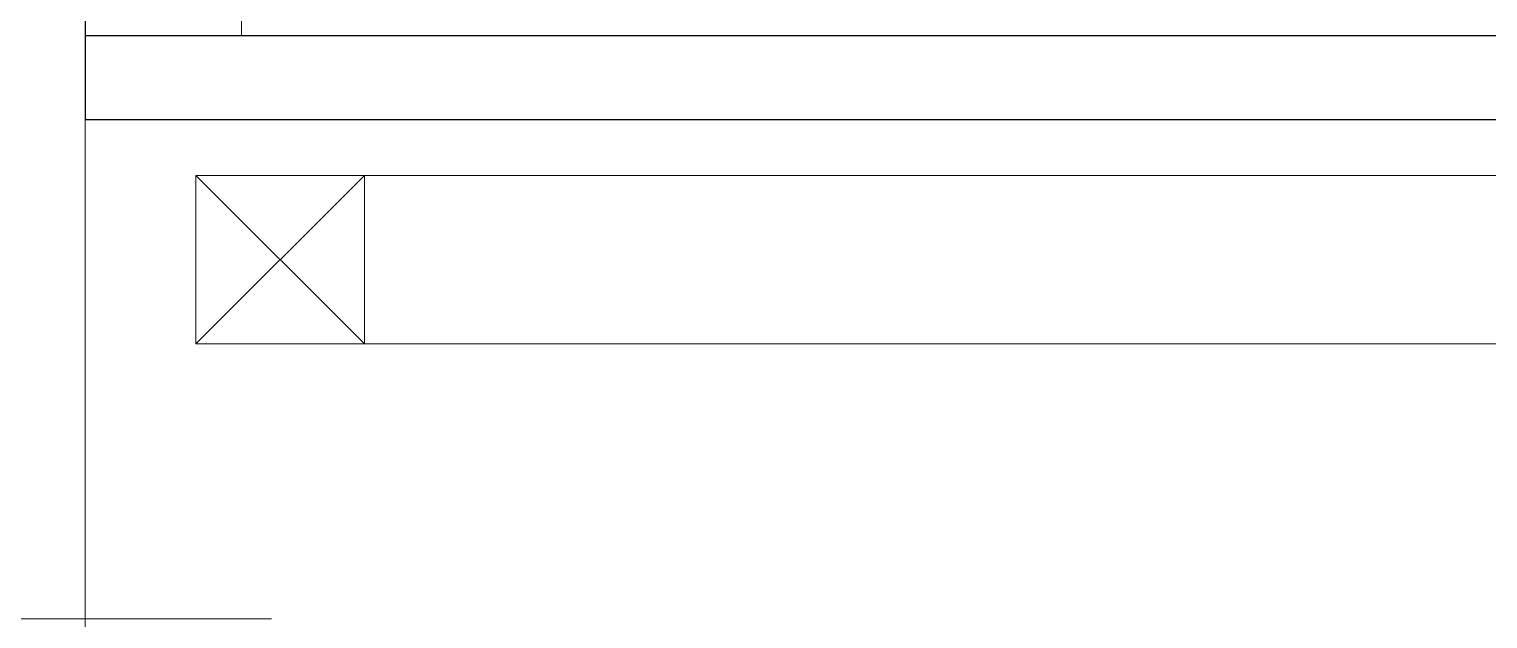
# Model space of a CAD drawing. Header units: millimetres. Extents: x -159872 to 386485, y -250577 to 158966.
# Drawn here: x 158618.1 to 158879.3, y 9532.8 to 9638.4 of the extents above; entities that cross this region are included whole.
import ezdxf

# ---------------------------------------------------------------- set-up
doc = ezdxf.new("R2010")
doc.units = ezdxf.units.MM
doc.layers.get('0').update_dxf_attribs({"lineweight": 25})
doc.layers.add('LDS-equipment-kitchen equipment', color=3, linetype='Continuous', lineweight=13)

# ---------------------------------------------------------------- blocks, each defined once
blk = doc.blocks.new('Group-344')
at = {"layer": 'LDS-equipment-kitchen equipment'}
blk.add_polyline3d([(97328.39, 45990.32, 0), (97987.99, 45990.32, 0)], dxfattribs=at)
blk = doc.blocks.new('A$C41f9af21')
at = {"lineweight": 25, "transparency": 33554687}
for points in [[(0, 714, 0), (0, 0, 0)], [(0, 0, 0), (1000.03, 0, 0)]]:
    blk.add_polyline3d(points, dxfattribs=at)
at = {"transparency": 33554687}
blk.add_polyline3d([(28, 15, 0), (28, 699, 0)], dxfattribs=at)
at = {"lineweight": 25}
blk.add_polyline3d([(469, 0, 0), (469, 15, 0), (0, 15, 0), (0, 0, 0), (469, 0, 0)], dxfattribs=at)
blk = doc.blocks.new('Group-347')
at = {"layer": 'LDS-equipment-kitchen equipment'}
for p, q in [((97974.45, 46039.56), (98004.65, 46069.75)), ((97974.45, 46069.75), (98004.65, 46039.56))]:
    blk.add_line(p, q, dxfattribs=at)
at = {"layer": 'LDS-equipment-kitchen equipment', "flags": 128}
for points in [[(98954.63, 46079.75), (97954.62, 46079.75), (97954.62, 44079.75), (98954.63, 44079.75), (98954.63, 46079.75)], [(97974.45, 46069.75), (97974.45, 46039.56), (98004.65, 46039.56), (98004.65, 46069.75), (97974.45, 46069.75), (98004.65, 46039.56)], [(97974.45, 46039.56), (97974.45, 46069.75), (98004.65, 46069.75), (98004.65, 46039.56), (97974.45, 46039.56), (98004.65, 46069.75)], [(97989.55, 46069.75), (98719.82, 46069.75), (98719.82, 46039.56), (98004.65, 46039.56), (98004.65, 46069.75)]]:
    blk.add_lwpolyline(points, dxfattribs=at)
blk = doc.blocks.new('Group-410')
at = {"layer": 'LDS-equipment-kitchen equipment', "rotation": 359.9999999945186}
blk.add_blockref('A$C41f9af21', (97954.62, 46079.75), dxfattribs=at)
at = {"layer": 'LDS-equipment-kitchen equipment'}
for name in ['Group-347', 'Group-344']:
    blk.add_blockref(name, (0, 0), dxfattribs=at)

msp = doc.modelspace()

# ---------------------------------------------------------------- block references
at = {"layer": 'LDS-equipment-kitchen equipment', "color": 7}
msp.add_blockref('Group-410', (60673.51323, -36457.51522), dxfattribs=at)

doc.saveas('drawing.dxf')
